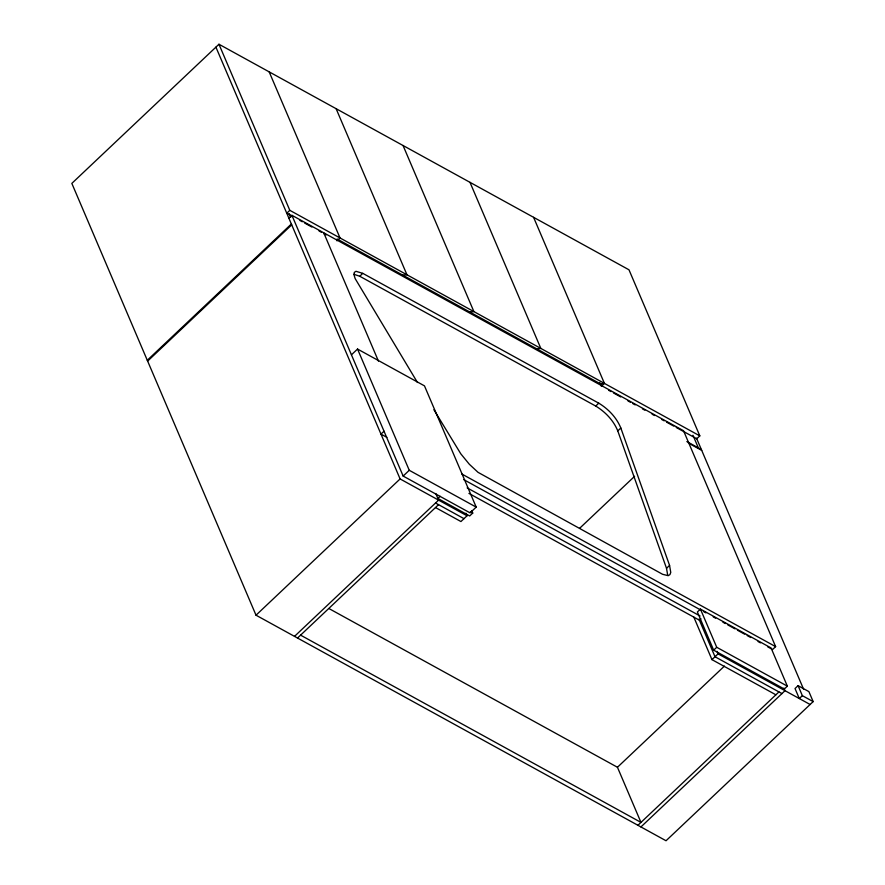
<?xml version="1.0" encoding="UTF-8"?>
<svg xmlns="http://www.w3.org/2000/svg" width="885" height="885" viewBox="0 0 885 885"><rect width="100%" height="100%" fill="white"/><g stroke="black" fill="none" stroke-linecap="round" stroke-linejoin="round"><path stroke-width="1.33" d="M676.24 427.477L696.76 438.761L699.814 435.874L628.981 269.803L218.971 44.25L71.84 183.394L256.019 615.197L666.029 840.75L813.16 701.606L808.89 691.605L798.082 685.665L795.029 688.541L799.299 698.542L802.352 695.665L798.082 685.665M218.971 44.25L289.804 210.331L286.762 213.219L292.736 216.504M288.886 218.197L291.928 215.309L683.53 430.729L775.625 646.636L772.572 649.524L767.726 646.858M147.286 360.272L291.364 224.016M147.64 361.102L291.718 224.845M336.964 240.831L340.017 237.943L269.173 71.873M353.867 274.295L359.752 276.253L362.806 273.365L598.769 403.173C608.349 408.981 616.591 417.554 620.827 428.019L669.569 565.415L670.764 572.429L669.934 574.608L668.219 575.681L662.622 574.31L478.033 472.336L469.327 464.249L460.842 453.883L433.882 409.7M351.433 354.819L357.54 349.055L424.479 385.871L476.196 507.116L470.09 512.88L403.151 476.064L291.928 215.309M384.024 431.216L380.97 434.104L386.867 437.345M256.019 615.197L400.097 478.94L215.918 47.137M403.151 476.064L409.257 470.289L357.54 349.055M440.166 496.297L437.887 498.454L469.681 515.955L472.734 513.068L471.683 510.601M294.517 636.37L438.595 500.113L435.785 493.531M297.526 638.03L438.551 504.66M533.589 217.323L604.422 383.404L601.38 386.291L599.753 382.486M465.964 513.245L467.037 515.767L460.941 521.542L435.497 507.548M359.752 276.253L595.716 406.06L598.769 403.173M667.71 575.316L666.516 568.303L617.774 430.906L620.827 428.019M579.564 528.367L634.6 476.318M666.516 568.303L669.569 565.415M700.433 609.09L697.38 611.978L713.675 650.176L784.298 689.028L787.351 686.14L771.056 647.942L700.433 609.09L716.728 647.289L787.351 686.14M700.953 618.77L699.427 620.208L468.917 493.399M713.675 650.176L716.728 647.289M775.891 694.802L711.96 659.635L718.067 653.86L716.994 651.338M300.579 635.142L640.972 822.397L617.453 767.262L724.417 666.095M637.919 825.285L778.944 691.915M640.928 826.944L785.006 690.687L783.922 688.143M402.841 275.169L406.956 274.77L336.112 108.689M469.78 311.996L473.895 311.597L403.051 145.516M536.719 348.812L540.835 348.424L469.99 182.343M600.307 383.802L604.422 383.404M362.806 273.365L355.947 271.297L354.299 272.414L354.022 274.892L355.139 278.576L417.477 382.508M289.804 210.331L699.814 435.874M337.085 238.994L600.76 384.046M299.904 220.453L302.294 221.77M304.683 223.075L311.863 227.025M319.031 230.974L321.421 232.29M323.81 233.596L326.2 234.912M608.614 390.274L611.037 391.601M613.449 392.929L620.695 396.923M627.941 400.905L630.352 402.233M632.764 403.56L635.187 404.887M642.433 408.87L644.844 410.197M652.09 414.191L654.502 415.519M661.748 419.501L664.159 420.829M666.582 422.156L673.817 426.139M686.86 441.571L701.374 449.558M688.419 443.075L701.728 450.388M461.859 474.028L775.625 646.636M463.651 479.581L701.097 610.207M703.52 611.535L705.942 612.874M713.21 616.867L715.633 618.206M722.901 622.199L725.324 623.538M727.747 624.865L735.015 628.87M737.437 630.197L744.705 634.202M747.128 635.53L750.768 637.532M758.036 641.525L760.458 642.864M467.147 487.867L700.068 615.993M409.257 470.289L476.196 507.116M470.377 511.773L472.734 513.068M802.352 695.665L813.16 701.606M400.097 478.94L467.037 515.767M718.067 653.86L810.107 704.493M435.542 503.001L463.983 518.654M781.953 693.575L715.014 656.747L698.973 619.146M329.143 608.659L617.453 767.262M595.716 406.06C605.296 411.857 613.537 420.441 617.774 430.906M696.517 438.186L803.602 689.249M692.966 435.265L698.353 447.898M693.785 617.022L711.96 659.635M323.733 232.799L378.437 361.08M289.218 213.595L290.767 217.212"/></g></svg>
